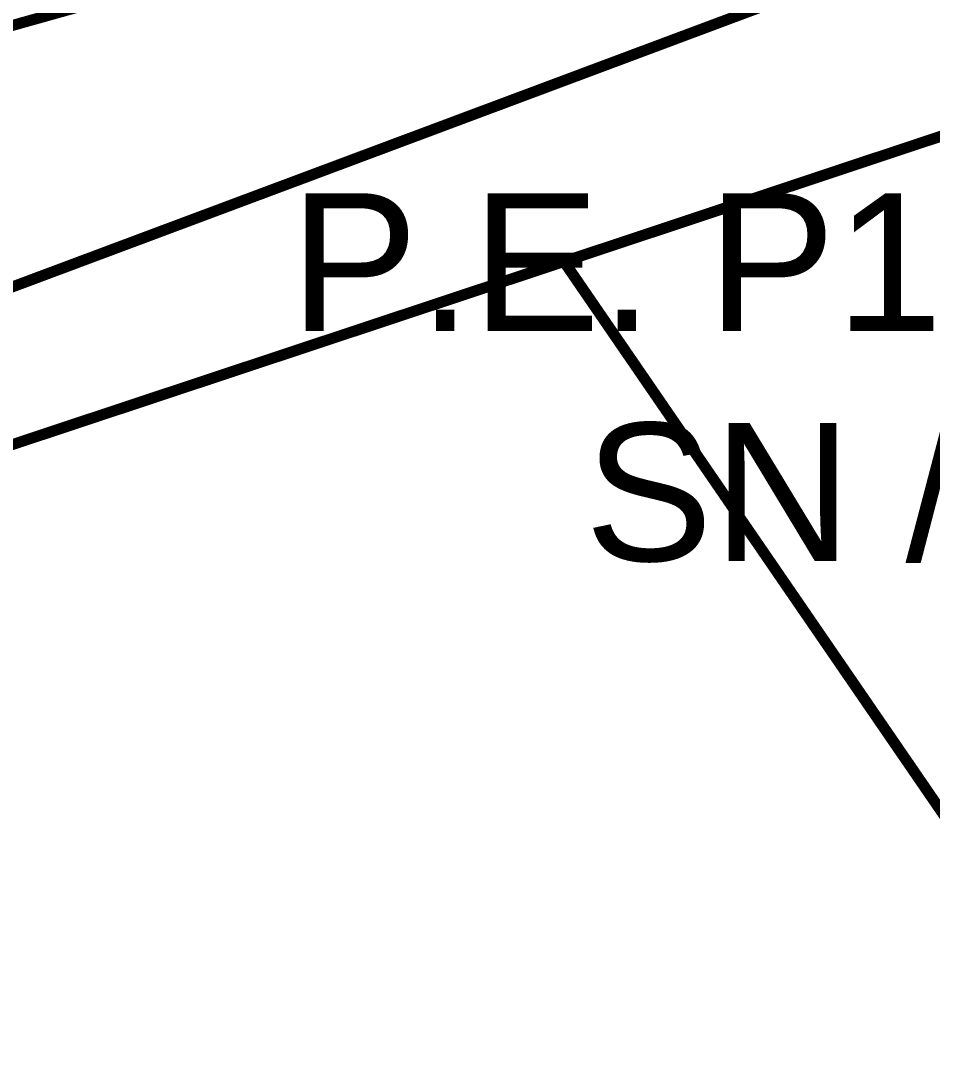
# Model space of a CAD drawing. Header units: metres. Extents: x 561401 to 594056, y 8460144 to 8508504.
# Drawn here: x 586851.86 to 586868.4, y 8501146.07 to 8501164.82 of the extents above; entities that cross this region are included whole.
import ezdxf

# ---------------------------------------------------------------- set-up
doc = ezdxf.new("R2010")
doc.units = ezdxf.units.M
for name, color, linetype in [('1.2. AFECTADOS BASE GRAFICA SUNARP', 150, 'Continuous'), ('1.2. BASE GRAFICA SUNARP', 150, 'Continuous'), ('1.3 ETIQUETA P.E. Y U.C.', 1, 'Continuous')]:
    doc.layers.add(name, color=color, linetype=linetype)
doc.styles.add('Arial', font='arial.ttf', dxfattribs={"height": 1})

msp = doc.modelspace()

# ---------------------------------------------------------------- linework, layer by layer
at = {"layer": '1.2. AFECTADOS BASE GRAFICA SUNARP', "color": 64, "linetype": 'Continuous', "lineweight": -3, "const_width": 0.2}
for points in [[(586934.531, 8501298.512), (586939.282, 8501278.947), (586941.164, 8501271.158), (586943.019, 8501263.534), (586944.927, 8501255.606), (586948.837, 8501239.5), (586950.438, 8501232.886), (586950.514, 8501232.887), (586951.657, 8501227.404), (586953.09, 8501221.92), (586953.094, 8501221.887), (586958.045, 8501201.492), (586940.51, 8501196.006), (586928.541, 8501192.257), (586918.047, 8501188.974), (586906.05, 8501185.225), (586898.278, 8501182.79), (586888.529, 8501179.739), (586880.107, 8501177.098), (586881.205, 8501171.013), (586789.702, 8501136.804)], [(586823.752, 8501147.85), (586861.718, 8501160.448), (586861.719, 8501160.447), (586871.847, 8501163.814), (586874.742, 8501147.491), (586874.738, 8501147.49), (586876.36, 8501138.334), (586876.285, 8501138.32), (586877.674, 8501130.447), (586877.757, 8501130.462), (586878.978, 8501123.546), (586884.423, 8501092.781)]]:
    msp.add_lwpolyline(points, dxfattribs=at)
at = {"layer": '1.2. BASE GRAFICA SUNARP', "color": 64, "linetype": 'Continuous', "lineweight": -3, "const_width": 0.2}
for points in [[(586783.555, 8501204.727), (586788.519, 8501197.189), (586790.111, 8501184.122), (586793.871, 8501174.594), (586792.873, 8501164.626), (586793.03, 8501148.95), (586789.632, 8501139.022), (586808.705, 8501148.64), (586833.698, 8501159.677), (586855.343, 8501165.746), (586857.841, 8501166.566), (586854.51, 8501171.415), (586850.881, 8501176.684), (586838.587, 8501187.921), (586828.173, 8501195.1), (586821.312, 8501200.828), (586818.468, 8501202.978), (586814.947, 8501210.356), (586809.068, 8501217.865), (586793.335, 8501209.516), (586783.555, 8501204.727)], [(586871.847, 8501163.814), (586861.719, 8501160.447), (586871.452, 8501146.272), (586874.742, 8501147.491), (586871.847, 8501163.814)], [(586804.946, 8501110.118), (586839.458, 8501075.178), (586842.632, 8501076.337), (586863.257, 8501086.625), (586841.498, 8501122.252), (586856.836, 8501126.628), (586860.032, 8501127.214), (586858.654, 8501135.094), (586876.36, 8501138.334), (586874.738, 8501147.491), (586871.455, 8501146.266), (586861.718, 8501160.448), (586823.752, 8501147.85), (586828.979, 8501131.859), (586810.867, 8501121.813), (586804.396, 8501141.428), (586797.278, 8501139.066), (586805.154, 8501119.977), (586799.443, 8501118.137), (586799.013, 8501119.04), (586791.555, 8501116.146), (586804.946, 8501110.118)]]:
    msp.add_lwpolyline(points, close=True, dxfattribs=at)

# ---------------------------------------------------------------- texts
at = {"layer": '1.3 ETIQUETA P.E. Y U.C.', "color": 1, "insert": (586869.465, 8501158.335), "char_height": 2.5, "attachment_point": 5, "style": 'Arial'}
msp.add_mtext('P.E. P11032446\\PSN / U.C.', dxfattribs=at)

doc.saveas('drawing.dxf')
